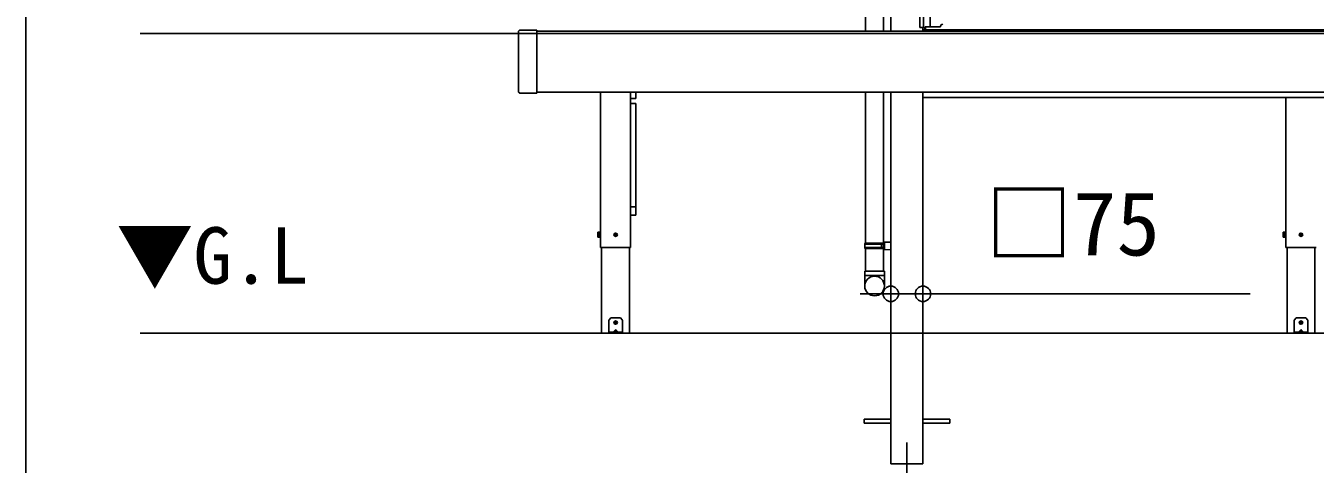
# Model space of a CAD drawing. Units: millimetres, scale not verified. Extents: x -10500 to 10500, y -15600 to 15524.
# Drawn here: x -10500 to -7490, y -5866 to -4843 of the extents above; entities that cross this region are included whole.
import ezdxf
from ezdxf.enums import TextEntityAlignment as Align

# ---------------------------------------------------------------- set-up
doc = ezdxf.new("R2010")
doc.units = ezdxf.units.MM
doc.header["$LTSCALE"] = 80
for name, color, linetype in [('0-2_USER1', 3, 'Continuous'), ('0-3_YKK_12', 2, 'Continuous'), ('0-4_YKK_A1', 4, 'Continuous'), ('0-5_YKK_D', 6, 'Continuous'), ('0-6_YKK_ZWAK', 7, 'Continuous')]:
    doc.layers.add(name, color=color, linetype=linetype)
doc.styles.add('ＭＳ ゴシック', font='')
doc.styles.get('ＭＳ ゴシック').set_extended_font_data('MS Gothic')

msp = doc.modelspace()

# ---------------------------------------------------------------- linework, layer by layer
at = {"layer": '0-3_YKK_12'}
msp.add_line((-8443, -5815.5), (-8443, -5915.5), dxfattribs=at)
at = {"layer": '0-4_YKK_A1'}
for p, q in [((-8480.5, -2900.97), (-8480.5, -4855.5)), ((-8413, -2893.05), (-8413, -4846.5)), ((-8404.2, -2892.28), (-8404.2, -4846.5)), ((-8389, -2903.5), (-8389, -4845)), ((-8497.5, -3112.5), (-8497.5, -4855.5)), ((-8539.5, -4237.5), (-8539.5, -4855.5)), ((-8389, -4845), (-8400, -4845)), ((-8400, -4852.5), (-8400, -4845)), ((-8399.5, -4852.5), (-8399.5, -4845)), ((-8399.5, -4845.5), (-8364.5, -4845.5)), ((-8364.5, -4845.5), (-8364.5, -4844)), ((9587.81, -4860.5), (-10232.66, -4860.5)), ((-9350, -4996.59), (-9350, -4856.41)), ((-9349.61, -4855.61), (-9349.71, -4855.71)), ((-9349.61, -4855.61), (-9347.39, -4853.39)), ((-9347.29, -4853.29), (-9347.39, -4853.39)), ((-9346.59, -4853), (-9308, -4853)), ((-9307, -4854), (-9307, -4856.41)), ((-6638, -4855.5), (-9307, -4855.5)), ((-8405.5, -4846.5), (-8405.5, -4855.5)), ((-4841, -4852.5), (-8405, -4852.5)), ((-8405, -4855.5), (-8405, -4852.5)), ((-8400, -4852.5), (-8401, -4852.5)), ((-8399.5, -4852.5), (-4846.5, -4852.5)), ((-9349.71, -4997.29), (-9349.61, -4997.39)), ((-9347.39, -4999.61), (-9349.61, -4997.39)), ((-9347.39, -4999.61), (-9347.29, -4999.71)), ((-9308, -5000), (-9346.59, -5000)), ((-6638, -4997.5), (-9307, -4997.5)), ((-9158.08, -4997.5), (-9158.08, -5360.5)), ((-9158, -4997.5), (-9158, -5360.5)), ((-9088, -4997.5), (-9088, -5360.5)), ((-9088, -4997.5), (-9088, -5360.5)), ((-9087.92, -4997.5), (-9087.92, -5360.5)), ((-9087.2, -5012.7), (-9076.8, -5012.7)), ((-9076.8, -5023.84), (-9087.2, -5023.84)), ((-9076.8, -5024.09), (-9087.2, -5024.09)), ((-9077, -5024.46), (-9087, -5024.46)), ((-9076, -5266.08), (-9076, -5025.38)), ((-9075.8, -5011.7), (-9075.8, -4997.5)), ((-9075.8, -5024.84), (-9075.8, -5041.99)), ((-8539.5, -4997.5), (-8539.5, -5350.5)), ((-8497.5, -4997.5), (-8497.5, -5415.5)), ((-8405.5, -5010.5), (-4840.5, -5010.5)), ((-7558.08, -5010.5), (-7558.08, -5360.5)), ((-7558, -5010.5), (-7558, -5360.5)), ((-9087.2, -5265.71), (-9076.8, -5265.71)), ((-9075.8, -5266.64), (-9075.8, -5266.77)), ((-9075.8, -5266.77), (-9075.8, -5267.3)), ((-9075.8, -5267.3), (-9075.8, -5269.86)), ((-9087.2, -5284.79), (-9076.8, -5284.79)), ((-9075.8, -5269.86), (-9075.8, -5281.55)), ((-9164.8, -5325.5), (-9164.35, -5324.73)), ((-9164.8, -5325.5), (-9164.8, -5335.5)), ((-9164.35, -5324.73), (-9160.8, -5324.73)), ((-9164.35, -5327.61), (-9160.8, -5327.61)), ((-9160.8, -5324.73), (-9160.8, -5336.27)), ((-9159.6, -5324.25), (-9158, -5324.25)), ((-7564.8, -5325.5), (-7564.35, -5324.73)), ((-7564.8, -5325.5), (-7564.8, -5335.5)), ((-7564.35, -5324.73), (-7560.8, -5324.73)), ((-7564.35, -5327.61), (-7560.8, -5327.61)), ((-7560.8, -5324.73), (-7560.8, -5336.27)), ((-7559.6, -5324.25), (-7558, -5324.25)), ((-9164.8, -5335.5), (-9164.35, -5336.27)), ((-9164.35, -5333.39), (-9160.8, -5333.39)), ((-9164.35, -5336.27), (-9160.8, -5336.27)), ((-9125.24, -5330), (-9124.14, -5329.98)), ((-9125.24, -5331), (-9124.14, -5331.02)), ((-9124.14, -5329.98), (-9123.62, -5329.88)), ((-9124.14, -5331.02), (-9123.62, -5331.12)), ((-9123.52, -5329.36), (-9123.62, -5329.88)), ((-9123.52, -5331.64), (-9123.62, -5331.12)), ((-9123.5, -5328.26), (-9123.52, -5329.36)), ((-9123.5, -5332.74), (-9123.52, -5331.64)), ((-9122.5, -5328.26), (-9122.48, -5329.36)), ((-9122.5, -5332.74), (-9122.48, -5331.64)), ((-9122.48, -5329.36), (-9122.38, -5329.88)), ((-9122.48, -5331.64), (-9122.38, -5331.12)), ((-9121.86, -5329.98), (-9122.38, -5329.88)), ((-9121.86, -5331.02), (-9122.38, -5331.12)), ((-9120.76, -5330), (-9121.86, -5329.98)), ((-9120.76, -5331), (-9121.86, -5331.02)), ((-8541.5, -5352.5), (-8540.5, -5350.5)), ((-8541.5, -5352.5), (-8497.5, -5352.5)), ((-8541.5, -5360.5), (-8541.5, -5352.5)), ((-8540.5, -5350.5), (-8495.5, -5350.5)), ((-8497.5, -5348), (-8480.5, -5347.5)), ((-8497.5, -5348), (-8497.5, -5350)), ((-8497.5, -5350.5), (-8497.5, -5362.5)), ((-8480.5, -5365.5), (-8480.5, -5347.5)), ((-7564.8, -5335.5), (-7564.35, -5336.27)), ((-7564.35, -5333.39), (-7560.8, -5333.39)), ((-7564.35, -5336.27), (-7560.8, -5336.27)), ((-7525.24, -5330), (-7524.14, -5329.98)), ((-7525.24, -5331), (-7524.14, -5331.02)), ((-7524.14, -5329.98), (-7523.62, -5329.88)), ((-7524.14, -5331.02), (-7523.62, -5331.12)), ((-7523.52, -5329.36), (-7523.62, -5329.88)), ((-7523.52, -5331.64), (-7523.62, -5331.12)), ((-7523.5, -5328.26), (-7523.52, -5329.36)), ((-7523.5, -5332.74), (-7523.52, -5331.64)), ((-7522.5, -5328.26), (-7522.48, -5329.36)), ((-7522.5, -5332.74), (-7522.48, -5331.64)), ((-7522.48, -5329.36), (-7522.38, -5329.88)), ((-7522.48, -5331.64), (-7522.38, -5331.12)), ((-7521.86, -5329.98), (-7522.38, -5329.88)), ((-7521.86, -5331.02), (-7522.38, -5331.12)), ((-7520.76, -5330), (-7521.86, -5329.98)), ((-7520.76, -5331), (-7521.86, -5331.02)), ((-9087.92, -5360.5), (-9158.08, -5360.5)), ((-9155.65, -5360.5), (-9155.65, -5560.5)), ((-9090.35, -5360.5), (-9090.35, -5560.5)), ((-8541.5, -5360.5), (-8497.5, -5360.5)), ((-8541.5, -5360.5), (-8540.5, -5362.5)), ((-8540.5, -5362.5), (-8495.5, -5362.5)), ((-8539.5, -5362.5), (-8539.5, -5415.5)), ((-8501.98, -5360.5), (-8502.41, -5362.5)), ((-8497.5, -5363), (-8495.5, -5363)), ((-8497.5, -5363), (-8497.5, -5365)), ((-8497.5, -5365), (-8480.5, -5365.5)), ((-7487.92, -5360.5), (-7558.08, -5360.5)), ((-7555.65, -5360.5), (-7555.65, -5560.5)), ((-7490.35, -5360.5), (-7490.35, -5560.5)), ((-8495.5, -5415.5), (-8541.5, -5415.5)), ((-8541.5, -5415.5), (-8541.5, -5450.16)), ((-8539.5, -5415.5), (-8497.5, -5415.5)), ((-8495.5, -5415.5), (-8495.5, -5450.16)), ((-8541.5, -5425.5), (-8495.5, -5425.5)), ((-9139, -5557.5), (-9139, -5530.33)), ((-9134, -5524.5), (-9138.41, -5528.91)), ((-9112, -5524.5), (-9134, -5524.5)), ((-9125.24, -5535), (-9124.14, -5534.98)), ((-9125.24, -5536), (-9124.14, -5536.02)), ((-9124.14, -5534.98), (-9123.62, -5534.88)), ((-9124.14, -5536.02), (-9123.62, -5536.12)), ((-9123.52, -5534.36), (-9123.62, -5534.88)), ((-9123.52, -5536.64), (-9123.62, -5536.12)), ((-9123.5, -5533.26), (-9123.52, -5534.36)), ((-9123.5, -5537.74), (-9123.52, -5536.64)), ((-9122.5, -5533.26), (-9122.48, -5534.36)), ((-9122.5, -5537.74), (-9122.48, -5536.64)), ((-9122.48, -5534.36), (-9122.38, -5534.88)), ((-9122.48, -5536.64), (-9122.38, -5536.12)), ((-9121.86, -5534.98), (-9122.38, -5534.88)), ((-9121.86, -5536.02), (-9122.38, -5536.12)), ((-9120.76, -5535), (-9121.86, -5534.98)), ((-9120.76, -5536), (-9121.86, -5536.02)), ((-9107.59, -5528.91), (-9112, -5524.5)), ((-9107, -5557.5), (-9107, -5530.33)), ((-7539, -5557.5), (-7539, -5530.33)), ((-7534, -5524.5), (-7538.41, -5528.91)), ((-7512, -5524.5), (-7534, -5524.5)), ((-7525.24, -5535), (-7524.14, -5534.98)), ((-7525.24, -5536), (-7524.14, -5536.02)), ((-7524.14, -5534.98), (-7523.62, -5534.88)), ((-7524.14, -5536.02), (-7523.62, -5536.12)), ((-7523.52, -5534.36), (-7523.62, -5534.88)), ((-7523.52, -5536.64), (-7523.62, -5536.12)), ((-7523.5, -5533.26), (-7523.52, -5534.36)), ((-7523.5, -5537.74), (-7523.52, -5536.64)), ((-7522.5, -5533.26), (-7522.48, -5534.36)), ((-7522.5, -5537.74), (-7522.48, -5536.64)), ((-7522.48, -5534.36), (-7522.38, -5534.88)), ((-7522.48, -5536.64), (-7522.38, -5536.12)), ((-7521.86, -5534.98), (-7522.38, -5534.88)), ((-7521.86, -5536.02), (-7522.38, -5536.12)), ((-7520.76, -5535), (-7521.86, -5534.98)), ((-7520.76, -5536), (-7521.86, -5536.02)), ((-7507.59, -5528.91), (-7512, -5524.5)), ((-7507, -5557.5), (-7507, -5530.33)), ((9587.81, -5560.5), (-10232.66, -5560.5)), ((-9090.35, -5560.5), (-9155.65, -5560.5)), ((-9139, -5558), (-9139, -5557.5)), ((-9139, -5560.5), (-9139, -5558)), ((-9139, -5558), (-9138.41, -5558)), ((-9138.41, -5560.5), (-9139, -5560.5)), ((-9138.41, -5558), (-9134, -5558)), ((-9112, -5558), (-9134, -5558)), ((-9112, -5560.5), (-9134, -5560.5)), ((-9124.44, -5553.04), (-9128.9, -5557.5)), ((-9127, -5557.08), (-9127, -5557.5)), ((-9127, -5557.5), (-9119, -5557.5)), ((-9126.5, -5558), (-9119.5, -5558)), ((-9117.1, -5557.5), (-9121.56, -5553.04)), ((-9119, -5557.08), (-9119, -5557.5)), ((-9112, -5560.5), (-9112, -5558)), ((-9112, -5558), (-9107.59, -5558)), ((-9107.59, -5560.5), (-9112, -5560.5)), ((-9107.59, -5558), (-9107, -5558)), ((-9107, -5557.5), (-9107, -5558)), ((-7490.35, -5560.5), (-7555.65, -5560.5)), ((-7539, -5558), (-7539, -5557.5)), ((-7539, -5560.5), (-7539, -5558)), ((-7539, -5558), (-7538.41, -5558)), ((-7538.41, -5560.5), (-7539, -5560.5)), ((-7538.41, -5558), (-7534, -5558)), ((-7512, -5558), (-7534, -5558)), ((-7512, -5560.5), (-7534, -5560.5)), ((-7524.44, -5553.04), (-7528.9, -5557.5)), ((-7527, -5557.08), (-7527, -5557.5)), ((-7527, -5557.5), (-7519, -5557.5)), ((-7526.5, -5558), (-7519.5, -5558)), ((-7517.1, -5557.5), (-7521.56, -5553.04)), ((-7519, -5557.08), (-7519, -5557.5)), ((-7512, -5560.5), (-7512, -5558)), ((-7512, -5558), (-7507.59, -5558)), ((-7507.59, -5560.5), (-7512, -5560.5)), ((-7507.59, -5558), (-7507, -5558)), ((-7507, -5557.5), (-7507, -5558)), ((-8480.5, -5761), (-8543, -5761)), ((-8543, -5761), (-8543, -5770)), ((-8480.5, -5770), (-8543, -5770)), ((-8405.5, -5761), (-8343, -5761)), ((-8405.5, -5770), (-8343, -5770)), ((-8343, -5761), (-8343, -5770)), ((-8480.5, -5865.5), (-8405.5, -5865.5))]:
    msp.add_line(p, q, dxfattribs=at)
for points in [[(-9307, -4856.41), (-9307, -4996.59), (-9307, -4999)], [(-8401.1, -4852.5), (-8401.1, -4846.5), (-8413, -4846.5)], [(-8480.5, -5865.5), (-8480.5, -5560.5), (-8480.5, -4997.5)], [(-8405.5, -5865.5), (-8405.5, -5560.5), (-8405.5, -4997.5)], [(-9075.8, -5281.55), (-9075.8, -5283.6), (-9075.8, -5283.79)], [(-9158, -5336.75), (-9159.6, -5336.75), (-9159.6, -5324.25)], [(-7558, -5336.75), (-7559.6, -5336.75), (-7559.6, -5324.25)], [(-8501.98, -5360.5), (-8501.98, -5352.5), (-8502.41, -5350.5)], [(-8497.5, -5350), (-8495.5, -5350), (-8495.5, -5363)], [(-9134, -5558), (-9134, -5560.5), (-9138.41, -5560.5)], [(-9107, -5558), (-9107, -5560.5), (-9107.59, -5560.5)], [(-7534, -5558), (-7534, -5560.5), (-7538.41, -5560.5)], [(-7507, -5558), (-7507, -5560.5), (-7507.59, -5560.5)]]:
    msp.add_lwpolyline(points, dxfattribs=at)
for points in [[(-9160.8, -5324.75), (-9159.6, -5324.75), (-9159.6, -5336.25), (-9160.8, -5336.25)], [(-7560.8, -5324.75), (-7559.6, -5324.75), (-7559.6, -5336.25), (-7560.8, -5336.25)]]:
    msp.add_lwpolyline(points, close=True, dxfattribs=at)
for centre, radius in [((-9123, -5330.5), 4), ((-7523, -5330.5), 4), ((-9120.88, -5332.62), 0.3), ((-7520.88, -5332.62), 0.3), ((-8518.41, -5450.16), 22.91), ((-9123, -5535.5), 4), ((-9120.88, -5537.62), 0.3), ((-7523, -5535.5), 4), ((-7520.88, -5537.62), 0.3)]:
    msp.add_circle(centre, radius, dxfattribs=at)
for centre, radius, start, end in [((-8359.5, -4844), 5, 90, 180), ((-9349, -4856.41), 1, 135, 180), ((-9346.59, -4854), 1, 90, 135), ((-9308, -4854), 1, 0, 90), ((-9349, -4996.59), 1, 180, 225), ((-9346.59, -4999), 1, 225, 270), ((-9308, -4999), 1, 270, 0), ((-9087.2, -5011.7), 1, 223.92867, 270), ((-9087.2, -5024.84), 1, 90, 136.07133), ((-9087.21, -5025.11), 1.03, 89.33234, 133.67747), ((-9087.04, -5025.42), 0.964, 87.79679, 156.39643), ((-9076.96, -5025.42), 0.964, 2.3873, 92.20321), ((-9076.8, -5011.7), 1, 270, 0), ((-9076.8, -5024.84), 1, 0, 90), ((-9076.76, -5025.05), 0.964, 2.3873, 92.20321), ((-9076.68, -5041.99), 0.881, 320.61871, 359.66491), ((-9087.24, -5266.68), 0.964, 87.79679, 135.1392), ((-9076.76, -5266.68), 0.964, 2.3873, 92.20321), ((-9087.2, -5283.79), 1, 223.92867, 270), ((-9076.8, -5283.79), 1, 270, 0), ((-9162.24, -5326.17), 2.56, 145.61708, 214.38292), ((-9155.25, -5330.5), 9.55, 162.41276, 197.58724), ((-7562.24, -5326.17), 2.56, 145.61708, 214.38292), ((-7555.25, -5330.5), 9.55, 162.41276, 197.58724), ((-9162.24, -5334.83), 2.56, 145.61708, 214.38292), ((-9123, -5330.5), 2.3, 167.44414, 192.55586), ((-9123, -5330.5), 2.3, 77.44414, 102.55586), ((-9123, -5330.5), 2.3, 257.44414, 282.55586), ((-9123, -5330.5), 2.3, 347.44414, 12.55586), ((-7562.24, -5334.83), 2.56, 145.61708, 214.38292), ((-7523, -5330.5), 2.3, 167.44414, 192.55586), ((-7523, -5330.5), 2.3, 77.44414, 102.55586), ((-7523, -5330.5), 2.3, 257.44414, 282.55586), ((-7523, -5330.5), 2.3, 347.44414, 12.55586), ((-9137, -5530.33), 2, 135, 180), ((-9123, -5535.5), 2.3, 167.44414, 192.55586), ((-9123, -5535.5), 2.3, 77.44414, 102.55586), ((-9123, -5535.5), 2.3, 257.44414, 282.55586), ((-9123, -5535.5), 2.3, 347.44414, 12.55586), ((-9109, -5530.33), 2, 0, 45), ((-7537, -5530.33), 2, 135, 180), ((-7523, -5535.5), 2.3, 167.44414, 192.55586), ((-7523, -5535.5), 2.3, 77.44414, 102.55586), ((-7523, -5535.5), 2.3, 257.44414, 282.55586), ((-7523, -5535.5), 2.3, 347.44414, 12.55586), ((-7509, -5530.33), 2, 0, 45), ((-9126, -5557.08), 1, 126.03188, 180), ((-9126.5, -5557.5), 0.5, 180, 270), ((-9123, -5561.2), 6.1, 53.96812, 126.03188), ((-9119.5, -5557.5), 0.5, 270, 0), ((-9120, -5557.08), 1, 0, 53.96812), ((-7526, -5557.08), 1, 126.03188, 180), ((-7526.5, -5557.5), 0.5, 180, 270), ((-7523, -5561.2), 6.1, 53.96812, 126.03188), ((-7519.5, -5557.5), 0.5, 270, 0), ((-7520, -5557.08), 1, 0, 53.96812)]:
    msp.add_arc(centre, radius, start, end, dxfattribs=at)
for centre, major_axis, ratio, start_param, end_param in [((-9128.4, -5557.5), (0.688, 0.425), 0.381966, 2.1243707, 3.695167), ((-9123, -5555.93), (0, -3.54), 0.707107, 2.5261129, 3.7570724), ((-9117.6, -5557.5), (0.688, -0.425), 0.381966, 5.7296109, 7.3004073), ((-7528.4, -5557.5), (0.688, 0.425), 0.381966, 2.1243707, 3.695167), ((-7523, -5555.93), (0, -3.54), 0.707107, 2.5261129, 3.7570724), ((-7517.6, -5557.5), (0.688, -0.425), 0.381966, 5.7296109, 7.3004073)]:
    msp.add_ellipse(centre, major_axis=major_axis, ratio=ratio, start_param=start_param, end_param=end_param, dxfattribs=at)
at = {"layer": '0-5_YKK_D'}
for p, q in [((-8480.5, -5411.5), (-8480.5, -5469.39)), ((-8405.5, -5411.5), (-8405.5, -5469.39)), ((-8480.5, -5468.39), (-8552.5, -5468.39)), ((-8480.5, -5468.39), (-8405.5, -5468.39)), ((-8405.5, -5468.39), (-7641.36, -5468.39))]:
    msp.add_line(p, q, dxfattribs=at)
for centre in [(-8480.5, -5468.39), (-8405.5, -5468.39)]:
    msp.add_circle(centre, 18, dxfattribs=at)
at = {"layer": '0-6_YKK_ZWAK'}
msp.add_line((-10500, 14999.5), (-10500, -15600.5), dxfattribs=at)

# ---------------------------------------------------------------- texts
at = {"layer": '0-2_USER1', "style": 'ＭＳ ゴシック'}
msp.add_text('▼G.L', height=132, dxfattribs=at).set_placement((-10288.78, -5484.43), align=Align.BOTTOM_LEFT)
at = {"layer": '0-5_YKK_D', "style": 'ＭＳ ゴシック'}
msp.add_text('□75', height=149.6, dxfattribs=at).set_placement((-8259.75, -5423.76), align=Align.BOTTOM_LEFT)

doc.saveas('drawing.dxf')
